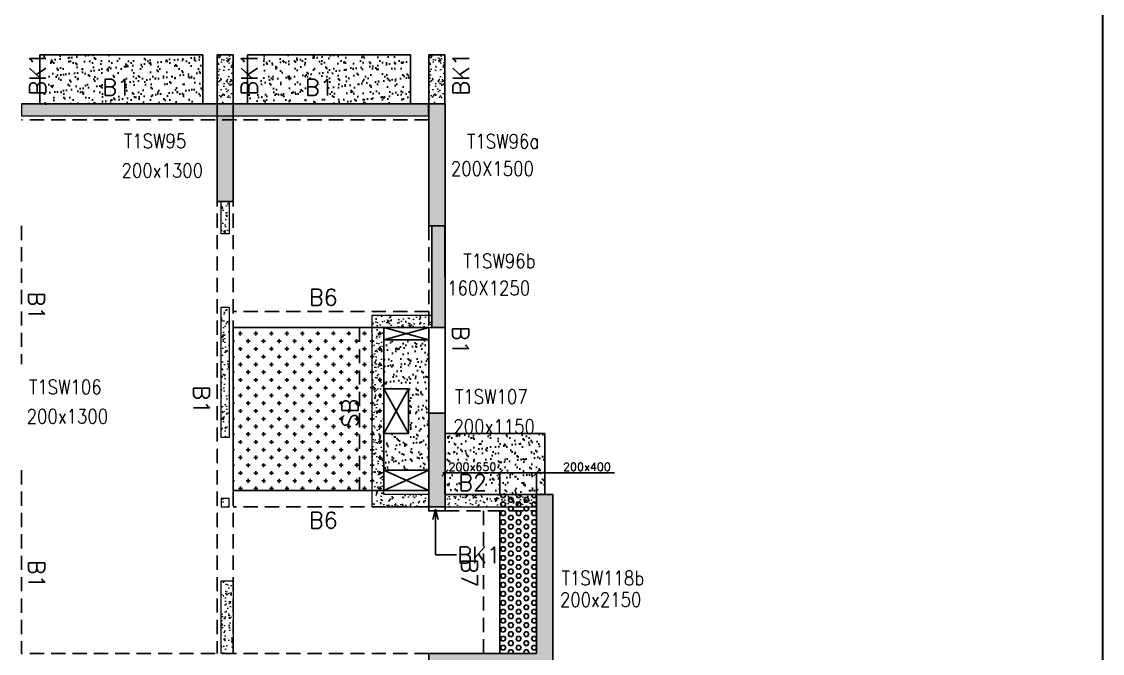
# Model space of a CAD drawing. Header units: millimetres. Extents: x 1078357 to 2594950, y -4969473 to -4636555.
# Drawn here: x 1439751 to 1453025, y -4663560 to -4655802 of the extents above; entities that cross this region are included whole.
import ezdxf

# ---------------------------------------------------------------- set-up
doc = ezdxf.new("R2010")
doc.units = ezdxf.units.MM
doc.header["$PDMODE"] = 35
for name, pattern in [('CONTINOUS', [0]), ('HIDDEN', [0.375, 0.25, -0.125]), ('New Retail block$0$CONTINOUS', [0])]:
    doc.linetypes.add(name, pattern=pattern)
doc.layers.get('0').update_dxf_attribs({"lineweight": 0})
doc.layers.get('Defpoints').update_dxf_attribs({"lineweight": 0})
for name, color, linetype, lineweight in [('A-_ANOTDIMA_D-', 6, 'Continuous', 13), ('Boundary', 40, 'Continuous', 30), ('COL. NO.', 30, 'Continuous', 25), ('COL. SIZE', 7, 'Continuous', 25), ('DIM', 9, 'Continuous', 25), ('HATCH', 8, 'Continuous', 30), ('S-NON STR RCC WALL', 8, 'Continuous', 0)]:
    doc.layers.add(name, color=color, linetype=linetype, lineweight=lineweight)
for name, color, linetype in [('B-200x325', 201, 'HIDDEN'), ('B-200x375', 41, 'HIDDEN'), ('B-200x650', 241, 'HIDDEN'), ('B-300xSLAB THK.', 151, 'Continuous'), ('BK1-200x650', 241, 'HIDDEN'), ('DC BEAM NO.', 7, 'Continuous'), ('DROP SLAB', 8, 'Continuous'), ('S-COLUMN_SHEAR WALL', 1, 'Continuous'), ('S-PROJECTION', 54, 'New Retail block$0$CONTINOUS'), ('SLAB FOLD', 8, 'Continuous')]:
    doc.layers.add(name, color=color, linetype=linetype)
doc.styles.add('Roman', font='romans')
doc.styles.add('ROMANS', font='romans.shx', dxfattribs={"width": 0.85})
doc.dimstyles.new('HARESH', dxfattribs={"dimtxt": 150, "dimasz": 75, "dimexe": 0, "dimexo": 0, "dimgap": 25, "dimtad": 1, "dimdec": 0, "dimdsep": 46, "dimtxsty": 'Roman', "dimblk": 'OBLIQUE', "dimcen": 225, "dimdle": 25, "dimclrd": 2, "dimclre": 2, "dimclrt": 7, "dimadec": 8, "dimazin": 1, "dimtfac": 1, "dimtdec": 0, "dimtmove": 0, "dimatfit": 0, "dimfxl": 1, "dimlwd": -1, "dimlwe": -1, "dimarcsym": 0})
pattern_1 = [(50, (-4983719.23, 23434810.46), (182.184669, -15.9390855), [19.05, -209.55]), (355, (-4983719.23, 23434810.46), (-35.2434214, 191.0568452), [15.24, -167.6405842]), (100.4514447, (-4983704.05, 23434809.13), (146.9412471, 175.1177519), [16.1900088, -178.0902446]), (46.1842, (-4983719.23, 23434861.26), (271.0790409, -42.042328), [28.575, -314.325]), (96.6355576, (-4983696.64, 23434857.75), (237.404134, 247.4261246), [24.2850231, -267.1356082]), (351.1841512, (-4983719.23, 23434861.26), (237.404134, 247.4261246), [22.859967, -251.459732]), (21, (-4983693.83, 23434848.56), (151.6143913, -102.2651982), [19.05, -209.55]), (326, (-4983693.83, 23434848.56), (61.8020283, 184.1879661), [15.24, -167.64]), (71.451445, (-4983681.2, 23434840.03), (213.4164193, 81.9227689), [16.1900088, -178.0899376]), (37.5, (-4983719.23, 23434810.456), (3.08860325, 84.55503887), [0, -165.608, 0, -170.18, 0, -168.275]), (7.5, (-4983719.23, 23434810.46), (66.8196625, 100.18057482), [0, -97.028, 0, -161.798, 0, -64.135]), (327.5, (-4983775.87, 23434810.456), (135.59059517, -5.728744), [0, -63.5, 0, -198.12, 0, -262.89]), (317.5, (-4983801.27, 23434810.46), (148.1291814, 25.42649103), [0, -82.55, 0, -131.572, 0, -186.69])]
pattern_2 = [(37.4701541, (-1550182.07, 9330760.54), (-4.7236114, 146.8264517), [0, -115.824, 0, -129.54, 0, -123.825]), (7.4701541, (-1550182.07, 9330760.54), (134.9689868, 214.9772528), [0, -62.484, 0, -104.394, 0, -40.005]), (327.4701541, (-1550275.8, 9330760.59), (237.2979035, 0.3075449), [0, -38.1, 0, -137.16, 0, -179.07]), (317.4701541, (-1550275.8, 9330760.6), (229.1017424, 66.759465), [0, -19.05, 0, -89.916, 0, -102.87])]

# ---------------------------------------------------------------- blocks, each defined once
blk = doc.blocks.new('_Oblique')
at = {"color": 0, "linetype": 'ByBlock', "lineweight": -2}
blk.add_line((-0.5, -0.5), (0.5, 0.5), dxfattribs=at)
blk = doc.blocks.new('*D1290')
at = {"layer": 'Defpoints', "color": 0, "ltscale": 700, "transparency": 16777216}
for p in [(1446076, -4661344), (1445626, -4661610, 0), (1446076, -4661610, 0)]:
    blk.add_point(p, dxfattribs=at)
at = {"layer": 'DIM', "color": 2, "ltscale": 700, "transparency": 16777216}
for p, q in [((1445626, -4661344), (1445551, -4661344)), ((1445626, -4661610), (1445626, -4661344)), ((1445626, -4661344), (1446076, -4661344)), ((1445626, -4661344), (1446076, -4661344)), ((1446076, -4661610), (1446076, -4661344)), ((1446076, -4661344), (1446151, -4661344)), ((1447032, -4661344), (1446076, -4661344))]:
    blk.add_line(p, q, dxfattribs=at)
at = {"layer": 'DIM', "color": 2, "ltscale": 700, "transparency": 16777216, "xscale": 75, "yscale": 75, "zscale": 75}
blk.add_blockref('_Oblique', (1445626, -4661344), dxfattribs=at)
at = {"layer": 'DIM', "color": 2, "ltscale": 700, "transparency": 16777216, "xscale": 75, "yscale": 75, "zscale": 75, "rotation": 180}
blk.add_blockref('_Oblique', (1446076, -4661344), dxfattribs=at)
at = {"layer": 'DIM', "color": 7, "ltscale": 700, "transparency": 16777216, "insert": (1446695, -4661269), "char_height": 150, "attachment_point": 5, "style": 'Roman'}
blk.add_mtext('{\\H0.666667x;200x400}', dxfattribs=at)
blk = doc.blocks.new('*D1291')
at = {"layer": 'Defpoints', "color": 0, "ltscale": 700, "transparency": 16777216}
for p in [(1444951, -4661344), (1444951, -4661610, 0), (1445626, -4661610)]:
    blk.add_point(p, dxfattribs=at)
at = {"layer": 'DIM', "color": 2, "ltscale": 700, "transparency": 16777216}
for p, q in [((1445651, -4661344), (1444926, -4661344)), ((1444951, -4661610), (1444951, -4661344)), ((1445626, -4661610), (1445626, -4661344))]:
    blk.add_line(p, q, dxfattribs=at)
at = {"layer": 'DIM', "color": 2, "ltscale": 700, "transparency": 16777216, "xscale": 75, "yscale": 75, "zscale": 75, "rotation": 180}
blk.add_blockref('_Oblique', (1444951, -4661344), dxfattribs=at)
at = {"layer": 'DIM', "color": 2, "ltscale": 700, "transparency": 16777216, "xscale": 75, "yscale": 75, "zscale": 75}
blk.add_blockref('_Oblique', (1445626, -4661344), dxfattribs=at)
at = {"layer": 'DIM', "color": 7, "ltscale": 700, "transparency": 16777216, "insert": (1445288, -4661269), "char_height": 150, "attachment_point": 5, "style": 'Roman'}
blk.add_mtext('{\\H0.666667x;200x650}', dxfattribs=at)
blk = doc.blocks.new('G$CD63B60BD')
at = {"layer": 'COL. NO.', "linetype": 'Continuous', "style": 'ROMANS', "width": 0.85}
for s, p in [('T1SW95', (85332, 15354, -320)), ('T1SW96a', (89546, 15350, -320)), ('T1SW96b', (89500, 13881, -320)), ('T1SW106', (84166, 12333, -320)), ('T1SW107', (89398, 12216, -320)), ('T1SW118b', (90707, 9987, -320))]:
    blk.add_text(s, height=175, dxfattribs=at).set_placement(p)
at = {"layer": 'COL. SIZE', "linetype": 'Continuous', "style": 'ROMANS', "width": 0.85}
for s, p in [('200x1300', (85302, 14992, -320)), ('200X1500', (89347, 15016, -320)), ('160X1250', (89301, 13548, -320)), ('200x1300', (84137, 11973, -320)), ('200x1150', (89378, 11848, -320)), ('200x2150', (90686, 9723, -320))]:
    blk.add_text(s, height=175, dxfattribs=at).set_placement(p)

msp = doc.modelspace()

# ---------------------------------------------------------------- hatches: boundary and pattern name
at = {"layer": 'DROP SLAB'}
h = msp.add_hatch(dxfattribs=at)
h.set_pattern_fill('CROSS', color=8, scale=15, angle=0.03079)
h.set_pattern_definition([(180.03079016, (-1908740.52, 9380896.72), (-95.1987999, -95.3011726), [47.625, -142.875]), (270.03079016, (-1908764.35, 9380920.52), (95.3011726, -95.1987999), [47.625, -142.875])])
h.paths.add_polyline_path([(1444202, -4659559.9), (1442351.2, -4659559.9), (1442351.2, -4661559.7), (1444202, -4661559.7)])
at = {"layer": 'HATCH'}
h = msp.add_hatch(dxfattribs=at)
h.set_pattern_fill('AR-SAND', color=8, scale=3, angle=179.97015)
h.set_pattern_definition(pattern_2)
h.paths.add_polyline_path([(1441976.5, -4656209.7), (1439976.5, -4656209.7), (1439976.5, -4656809.7), (1441976.5, -4656809.7)])
h = msp.add_hatch(dxfattribs=at)
h.set_pattern_fill('AR-SAND', color=8, scale=3, angle=179.97015)
h.set_pattern_definition(pattern_2)
h.paths.add_polyline_path([(1444526.5, -4656209.7), (1442526.5, -4656209.7), (1442526.5, -4656809.7), (1444526.5, -4656809.7)])
h = msp.add_hatch(dxfattribs=at)
h.set_pattern_fill('AR-SAND', color=8, scale=3, angle=0.02985)
h.set_pattern_definition([(37.47015413, (-3587296.46, 18698835.71), (-4.72361136, 146.8264517), [0, -115.824, 0, -129.54, 0, -123.825]), (7.4701541, (-3587296.46, 18698835.71), (134.9689868, 214.9772528), [0, -62.484, 0, -104.394, 0, -40.005]), (327.4701541, (-3587390.18, 18698835.76), (237.2979035, 0.3075449), [0, -38.1, 0, -137.16, 0, -179.07]), (317.4701541, (-3587390.18, 18698835.76), (229.1017424, 66.759465), [0, -19.05, 0, -89.916, 0, -102.87])])
edge = h.paths.add_edge_path()
edge.add_line((1444736.6, -4659709.7), (1444202, -4659709.7))
edge.add_line((1444202, -4659709.7), (1444202, -4660309.7))
edge.add_line((1444202, -4660309.7), (1444501.2, -4660309.7))
edge.add_line((1444501.2, -4660309.7), (1444501.2, -4660859.7))
edge.add_line((1444501.2, -4660859.7), (1444201.2, -4660859.7))
edge.add_line((1444201.2, -4660859.7), (1444201.2, -4661309.7))
edge.add_line((1444201.2, -4661309.7), (1444751.2, -4661309.7))
edge.add_line((1444751.2, -4661309.7), (1444751.2, -4659709.7))
h = msp.add_hatch(dxfattribs=at)
h.set_pattern_fill('AR-SAND', color=8, scale=3, angle=179.97015)
h.set_pattern_definition([(37.4701541, (-2647406.74, 14014779.73), (-4.72361136, 146.8264517), [0, -115.824, 0, -129.54, 0, -123.825]), (7.4701541, (-2647406.74, 14014779.73), (134.9689868, 214.9772528), [0, -62.484, 0, -104.394, 0, -40.005]), (327.4701541, (-2647500.47, 14014779.78), (237.2979035, 0.3075449), [0, -38.1, 0, -137.16, 0, -179.07]), (317.4701541, (-2647500.47, 14014779.78), (229.1017424, 66.759465), [0, -19.05, 0, -89.916, 0, -102.87])])
h.paths.add_polyline_path([(1446176.2, -4660859.6), (1444951.5, -4660859.6), (1444951.5, -4661609.7), (1446176.2, -4661609.7)])
at = {"layer": 'S-COLUMN_SHEAR WALL', "lineweight": 25}
h = msp.add_hatch(color=1, dxfattribs=at)
h.dxf.hatch_style = 1
h.paths.add_polyline_path([(1442151.3, -4658009.8), (1442351.3, -4658009.8), (1442351.3, -4656809.8), (1442151.3, -4656809.8)])
at = {"layer": 'S-COLUMN_SHEAR WALL', "lineweight": 25, "extrusion": (-1.00316e-06, 2.11765e-11, 1)}
h = msp.add_hatch(color=1, dxfattribs=at)
h.dxf.hatch_style = 1
h.paths.add_polyline_path([(1444751.3, -4656809.8), (1444951.3, -4656809.8), (1444951.3, -4658309.7), (1444751.3, -4658309.7)])
at = {"layer": 'S-COLUMN_SHEAR WALL', "lineweight": 25, "extrusion": (-1.00316e-06, -2.11765e-11, 1)}
h = msp.add_hatch(color=1, dxfattribs=at)
h.dxf.hatch_style = 1
h.paths.add_polyline_path([(1444791.3, -4659559.9), (1444951.3, -4659559.9), (1444951.2, -4658309.7), (1444791.2, -4658309.7)])
at = {"layer": 'S-COLUMN_SHEAR WALL', "lineweight": 25, "extrusion": (-1.00316e-06, 2.11765e-11, 1)}
h = msp.add_hatch(color=1, dxfattribs=at)
h.dxf.hatch_style = 1
h.paths.add_polyline_path([(1444751.3, -4661759.8), (1444951.3, -4661759.8), (1444951.3, -4660609.7), (1444751.3, -4660609.7)])
h = msp.add_hatch(color=1, dxfattribs=at)
h.dxf.hatch_style = 1
h.paths.add_polyline_path([(1446076.3, -4663559.8), (1444751.3, -4663559.8), (1444751.3, -4663759.8), (1446276.3, -4663759.8), (1446276.3, -4661609.8), (1446076.3, -4661609.8)])
at = {"layer": 'S-NON STR RCC WALL'}
h = msp.add_hatch(dxfattribs=at)
h.set_pattern_fill('AR-CONC', color=256, angle=180)
h.set_pattern_definition([(50, (-7091693.55, 32898878.51), (182.184669, -15.93908554), [19.05, -209.55]), (355, (-7091693.55, 32898878.51), (-35.2434214, 191.0568452), [15.24, -167.6405842]), (100.4514447, (-7091678.36, 32898877.18), (146.9412471, 175.1177519), [16.1900088, -178.0902446]), (46.1842, (-7091693.55, 32898929.31), (271.0790409, -42.0423279), [28.575, -314.325]), (96.6355576, (-7091670.96, 32898925.8), (237.404134, 247.4261246), [24.2850231, -267.1356082]), (351.1841512, (-7091693.55, 32898929.3), (237.404134, 247.4261246), [22.859967, -251.459732]), (21, (-7091668.15, 32898916.61), (151.61439127, -102.2651982), [19.05, -209.55]), (326, (-7091668.15, 32898916.61), (61.80202835, 184.1879661), [15.24, -167.64]), (71.451445, (-7091655.51, 32898908.09), (213.4164193, 81.9227689), [16.1900088, -178.0899376]), (37.5, (-7091693.545, 32898878.51), (3.08860325, 84.55503887), [0, -165.608, 0, -170.18, 0, -168.275]), (7.5, (-7091693.545, 32898878.51), (66.8196625, 100.18057482), [0, -97.028, 0, -161.798, 0, -64.135]), (327.5, (-7091750.19, 32898878.51), (135.59059517, -5.72874399), [0, -63.5, 0, -198.12, 0, -262.89]), (317.5, (-7091775.59, 32898878.51), (148.1291814, 25.42649103), [0, -82.55, 0, -131.572, 0, -186.69])])
h.paths.add_polyline_path([(1442351.2, -4656809.7), (1442351.2, -4656209.7), (1442151.2, -4656209.7), (1442151.2, -4656809.7), (1442351.2, -4656809.7)], is_closed=False)
h = msp.add_hatch(dxfattribs=at)
h.set_pattern_fill('AR-CONC', color=256, angle=180)
h.set_pattern_definition([(50, (-7089093.55, 32898878.51), (182.184669, -15.93908554), [19.05, -209.55]), (355, (-7089093.55, 32898878.51), (-35.2434214, 191.0568452), [15.24, -167.6405842]), (100.4514447, (-7089078.36, 32898877.18), (146.9412471, 175.1177519), [16.1900088, -178.0902446]), (46.1842, (-7089093.55, 32898929.31), (271.0790409, -42.0423279), [28.575, -314.325]), (96.6355576, (-7089070.96, 32898925.8), (237.404134, 247.4261246), [24.2850231, -267.1356082]), (351.1841512, (-7089093.55, 32898929.3), (237.404134, 247.4261246), [22.859967, -251.459732]), (21, (-7089068.15, 32898916.61), (151.61439127, -102.2651982), [19.05, -209.55]), (326, (-7089068.15, 32898916.61), (61.80202835, 184.1879661), [15.24, -167.64]), (71.451445, (-7089055.51, 32898908.09), (213.4164193, 81.9227689), [16.1900088, -178.0899376]), (37.5, (-7089093.545, 32898878.51), (3.08860325, 84.55503887), [0, -165.608, 0, -170.18, 0, -168.275]), (7.5, (-7089093.545, 32898878.51), (66.8196625, 100.18057482), [0, -97.028, 0, -161.798, 0, -64.135]), (327.5, (-7089150.19, 32898878.51), (135.59059517, -5.72874399), [0, -63.5, 0, -198.12, 0, -262.89]), (317.5, (-7089175.59, 32898878.51), (148.1291814, 25.42649103), [0, -82.55, 0, -131.572, 0, -186.69])])
h.paths.add_polyline_path([(1444951.2, -4656809.7), (1444951.2, -4656209.7), (1444751.2, -4656209.7), (1444751.2, -4656809.7), (1444951.2, -4656809.7)], is_closed=False)
h = msp.add_hatch(dxfattribs=at)
h.set_pattern_fill('AR-CONC', color=256)
h.set_pattern_definition([(50, (-3886494.52, 18750791.27), (182.184669, -15.9390855), [19.05, -209.55]), (355, (-3886494.52, 18750791.27), (-35.2434214, 191.0568452), [15.24, -167.6405842]), (100.4514447, (-3886479.33, 18750789.94), (146.9412471, 175.1177519), [16.1900088, -178.0902446]), (46.1842, (-3886494.52, 18750842.07), (271.0790409, -42.042328), [28.575, -314.325]), (96.6355576, (-3886471.93, 18750838.57), (237.404134, 247.4261246), [24.285023, -267.135608]), (351.1841512, (-3886494.52, 18750842.07), (237.404134, 247.4261246), [22.859967, -251.459732]), (21, (-3886469.12, 18750829.37), (151.6143913, -102.2651982), [19.05, -209.55]), (326, (-3886469.12, 18750829.37), (61.8020283, 184.1879661), [15.24, -167.64]), (71.451445, (-3886456.48, 18750820.85), (213.4164193, 81.9227689), [16.1900088, -178.0899376]), (37.5, (-3886494.515, 18750791.27), (3.08860325, 84.55503887), [0, -165.608, 0, -170.18, 0, -168.275]), (7.5, (-3886494.515, 18750791.27), (66.8196625, 100.18057482), [0, -97.028, 0, -161.798, 0, -64.135]), (327.5, (-3886551.16, 18750791.27), (135.59059517, -5.728744), [0, -63.5, 0, -198.12, 0, -262.89]), (317.5, (-3886576.56, 18750791.27), (148.1291814, 25.42649103), [0, -82.55, 0, -131.572, 0, -186.69])])
h.paths.add_polyline_path([(1434876.5, -4656809.7), (1434551.5, -4656809.7), (1434551.5, -4656959.7), (1434876.5, -4656959.7)])
h.paths.add_polyline_path([(1436676.5, -4656809.7), (1434876.5, -4656809.7), (1434876.5, -4656959.7), (1436676.5, -4656959.7)])
h.paths.add_polyline_path([(1442626.5, -4656809.8), (1441876.5, -4656809.8), (1441876.5, -4656959.7), (1442626.5, -4656959.7)])
h.paths.add_polyline_path([(1441876.5, -4656809.7), (1440076.5, -4656809.7), (1440076.5, -4656959.7), (1441876.5, -4656959.7)])
h.paths.add_polyline_path([(1437426.5, -4656809.7), (1436676.5, -4656809.7), (1436676.5, -4656959.7), (1437426.5, -4656959.7)])
h.paths.add_polyline_path([(1439226.5, -4656809.7), (1437426.5, -4656809.7), (1437426.5, -4656959.7), (1439226.5, -4656959.7)])
h.paths.add_polyline_path([(1444748.6, -4656809.7), (1444426.5, -4656809.7), (1444426.5, -4656959.7), (1444748.6, -4656959.7)])
h.paths.add_polyline_path([(1440076.5, -4656809.7), (1439751.5, -4656809.7), (1439751.5, -4656959.7), (1440076.5, -4656959.7)])
h.paths.add_polyline_path([(1439551.5, -4656809.7), (1439226.5, -4656809.7), (1439226.5, -4656959.7), (1439551.5, -4656959.7)])
h.paths.add_polyline_path([(1444426.5, -4656809.7), (1442626.5, -4656809.7), (1442626.5, -4656959.7), (1444426.5, -4656959.7)])
h = msp.add_hatch(dxfattribs=at)
h.set_pattern_fill('AR-CONC', color=256, angle=180)
h.set_pattern_definition([(50, (1442264.5, -4569469.7), (182.18467, -15.93909), [19.05, -209.55]), (355, (1442264.5, -4569469.7), (-35.24342, 191.05685), [15.24, -167.6406]), (100.45144, (1442279.69, -4569471.03), (146.94125, 175.11775), [16.19, -178.09024]), (46.1842, (1442264.5, -4569418.9), (271.07904, -42.0423), [28.575, -314.325]), (96.63556, (1442287.1, -4569422.4), (237.4041, 247.4261), [24.285, -267.1356]), (351.18415, (1442264.5, -4569418.9), (237.4041, 247.4261), [22.86, -251.4597]), (21, (1442289.9, -4569431.6), (151.6144, -102.2652), [19.05, -209.55]), (326, (1442289.9, -4569431.6), (61.80203, 184.18797), [15.24, -167.64]), (71.45144, (1442302.54, -4569440.13), (213.41642, 81.92277), [16.19, -178.08994]), (37.5, (1442264.506, -4569469.704), (3.088603, 84.55504), [0, -165.608, 0, -170.18, 0, -168.275]), (7.5, (1442264.51, -4569469.7), (66.81966, 100.180575), [0, -97.028, 0, -161.798, 0, -64.135]), (327.5, (1442207.864, -4569469.704), (135.590595, -5.728744), [0, -63.5, 0, -198.12, 0, -262.89]), (317.5, (1442182.46, -4569469.7), (148.12918, 25.42649), [0, -82.55, 0, -131.572, 0, -186.69])])
h.paths.add_polyline_path([(1442201.5, -4658009.7), (1442301.5, -4658009.7), (1442301.5, -4658409.7), (1442201.5, -4658409.7)])
h = msp.add_hatch(dxfattribs=at)
h.set_pattern_fill('AR-CONC', color=256, angle=180)
h.set_pattern_definition([(50, (2539489.22, -9253488.89), (182.184669, -15.9390855), [19.05, -209.55]), (355, (2539489.22, -9253488.9), (-35.2434214, 191.056845), [15.24, -167.640584]), (100.4514447, (2539504.4, -9253490.22), (146.941247, 175.117752), [16.190009, -178.0902446]), (46.1842, (2539489.22, -9253438.1), (271.079041, -42.042328), [28.575, -314.325]), (96.6355576, (2539511.8, -9253441.6), (237.404134, 247.426125), [24.285023, -267.135608]), (351.184151, (2539489.22, -9253438.1), (237.404134, 247.426125), [22.859967, -251.459732]), (21, (2539514.62, -9253450.79), (151.6143913, -102.265198), [19.05, -209.55]), (326, (2539514.62, -9253450.8), (61.802028, 184.187966), [15.24, -167.64]), (71.451445, (2539527.26, -9253459.31), (213.416419, 81.922769), [16.190009, -178.0899376]), (37.5, (2539489.22, -9253488.89), (3.08860325, 84.5550389), [0, -165.608, 0, -170.18, 0, -168.275]), (7.5, (2539489.22, -9253488.89), (66.8196625, 100.1805748), [0, -97.028, 0, -161.798, 0, -64.135]), (327.5, (2539432.58, -9253488.89), (135.5905952, -5.728744), [0, -63.5, 0, -198.12, 0, -262.89]), (317.5, (2539407.18, -9253488.89), (148.1291814, 25.426491), [0, -82.55, 0, -131.572, 0, -186.69])])
h.paths.add_polyline_path([(1442201.5, -4659309.7), (1442301.5, -4659309.7), (1442301.5, -4660909.7), (1442201.5, -4660909.7)])
h = msp.add_hatch(dxfattribs=at)
h.set_pattern_fill('AR-CONC', color=256)
h.set_pattern_definition(pattern_1)
h.paths.add_polyline_path([(1444051.5, -4659409.7), (1444051.5, -4661759.7), (1444751.5, -4661759.7), (1444751.5, -4661609.7), (1444201.5, -4661609.7), (1444201.5, -4659559.7), (1444791.5, -4659559.7), (1444791.5, -4659409.7)])
h = msp.add_hatch(dxfattribs=at)
h.set_pattern_fill('AR-CONC', color=256, angle=180)
h.set_pattern_definition([(50, (2539476, -9254853.56), (182.184669, -15.9390855), [19.05, -209.55]), (355, (2539476, -9254853.56), (-35.2434214, 191.056845), [15.24, -167.640584]), (100.4514447, (2539491.19, -9254854.88), (146.941247, 175.117752), [16.190009, -178.0902446]), (46.1842, (2539476, -9254802.76), (271.079041, -42.042328), [28.575, -314.325]), (96.6355576, (2539498.6, -9254806.26), (237.404134, 247.426125), [24.285023, -267.135608]), (351.184151, (2539476, -9254802.76), (237.404134, 247.426125), [22.859967, -251.459732]), (21, (2539501.4, -9254815.46), (151.6143913, -102.265198), [19.05, -209.55]), (326, (2539501.4, -9254815.46), (61.802028, 184.187966), [15.24, -167.64]), (71.451445, (2539514.04, -9254823.98), (213.416419, 81.922769), [16.190009, -178.0899376]), (37.5, (2539476.01, -9254853.555), (3.08860325, 84.5550389), [0, -165.608, 0, -170.18, 0, -168.275]), (7.5, (2539476.01, -9254853.555), (66.8196625, 100.1805748), [0, -97.028, 0, -161.798, 0, -64.135]), (327.5, (2539419.365, -9254853.555), (135.5905952, -5.728744), [0, -63.5, 0, -198.12, 0, -262.89]), (317.5, (2539393.97, -9254853.56), (148.1291814, 25.426491), [0, -82.55, 0, -131.572, 0, -186.69])])
h.paths.add_polyline_path([(1442201.5, -4661759.7), (1442301.5, -4661759.7), (1442301.5, -4661659.7), (1442201.5, -4661659.7)])
h = msp.add_hatch(dxfattribs=at)
h.set_pattern_fill('AR-CONC', color=256)
h.set_pattern_definition(pattern_1)
h.paths.add_polyline_path([(1446076.5, -4661609.7), (1444951.5, -4661609.7), (1444951.5, -4661759.7), (1446076.5, -4661759.7)])
h = msp.add_hatch(dxfattribs=at)
h.set_pattern_fill('AR-CONC', color=256, angle=180)
h.set_pattern_definition([(50, (-6009333.69, 28118829.64), (182.184669, -15.93908554), [19.05, -209.55]), (355, (-6009333.7, 28118829.64), (-35.2434214, 191.0568452), [15.24, -167.6405842]), (100.4514447, (-6009318.51, 28118828.3), (146.9412471, 175.1177519), [16.1900088, -178.0902446]), (46.1842, (-6009333.7, 28118880.44), (271.0790409, -42.042328), [28.575, -314.325]), (96.6355576, (-6009311.1, 28118876.93), (237.404134, 247.4261246), [24.2850231, -267.1356082]), (351.1841512, (-6009333.7, 28118880.44), (237.404134, 247.4261246), [22.859967, -251.459732]), (21, (-6009308.29, 28118867.74), (151.6143913, -102.2651982), [19.05, -209.55]), (326, (-6009308.3, 28118867.74), (61.8020283, 184.1879661), [15.24, -167.64]), (71.451445, (-6009295.66, 28118859.21), (213.4164193, 81.9227689), [16.1900088, -178.0899376]), (37.5, (-6009333.69, 28118829.636), (3.08860325, 84.55503887), [0, -165.608, 0, -170.18, 0, -168.275]), (7.5, (-6009333.69, 28118829.64), (66.8196625, 100.18057482), [0, -97.028, 0, -161.798, 0, -64.135]), (327.5, (-6009390.334, 28118829.636), (135.59059517, -5.72874399), [0, -63.5, 0, -198.12, 0, -262.89]), (317.5, (-6009415.73, 28118829.64), (148.1291814, 25.42649103), [0, -82.55, 0, -131.572, 0, -186.69])])
h.paths.add_polyline_path([(1442201.5, -4662669.7), (1442351.5, -4662669.7), (1442351.5, -4663559.6), (1442201.5, -4663559.6)])
at = {"layer": 'SLAB FOLD', "ltscale": 1000}
h = msp.add_hatch(dxfattribs=at)
h.set_pattern_fill('HEX', color=8, scale=10, angle=180)
h.set_pattern_definition([(180, (261151.654, 209214.5), (-7e-15, -54.99261315), [31.75, -63.5]), (300, (261151.654, 209214.5), (47.625, 27.4963066), [31.75, -63.5]), (240, (261119.904, 209214.5), (47.625, -27.4963066), [31.75, -63.5])])
h.paths.add_polyline_path([(1446076.2, -4663549.1), (1445626.2, -4663549.1), (1445626.1, -4661609.7), (1446076.1, -4661609.7)])

# ---------------------------------------------------------------- linework, layer by layer
at = {"layer": 'B-200x325', "ltscale": 700}
for p, q in [((1444751.2, -4659359.9, 0), (1442351.2, -4659359.9, 0)), ((1444751.1, -4661759.7, 0), (1442351.2, -4661759.7, 0))]:
    msp.add_line(p, q, dxfattribs=at)
at = {"layer": 'B-200x325', "linetype": 'Continuous', "ltscale": 700}
for p, q in [((1444751.2, -4659559.9, 0), (1442351.2, -4659559.9, 0)), ((1444202, -4659559.9, 0), (1444202, -4661559.7, 0)), ((1444751.1, -4661559.7, 0), (1442351.2, -4661559.7, 0))]:
    msp.add_line(p, q, dxfattribs=at)
at = {"layer": 'B-200x375', "ltscale": 700}
msp.add_line((1445426.1, -4661809.7, 0), (1445426.1, -4663559.7, 0), dxfattribs=at)
at = {"layer": 'B-200x375', "linetype": 'Continuous', "ltscale": 700}
msp.add_line((1445626.1, -4661809.7, 0), (1445626.1, -4663549, 0), dxfattribs=at)
at = {"layer": 'B-200x650', "linetype": 'CONTINOUS', "ltscale": 700}
for p, q in [((1442351.2, -4656209.7, 0), (1442151.2, -4656209.7, 0)), ((1442151.2, -4656209.7, 0), (1442151.2, -4656809.7, 0)), ((1442351.2, -4656809.7, 0), (1442351.2, -4656209.7, 0)), ((1444951.2, -4656209.7, 0), (1444751.2, -4656209.7, 0)), ((1444751.2, -4656209.7, 0), (1444751.2, -4656809.7, 0)), ((1444951.2, -4656809.7, 0), (1444951.2, -4656209.7, 0)), ((1444751.5, -4656809.7, 0), (1439751.5, -4656809.9, 0)), ((1444951.5, -4658309.7, 0), (1444951.5, -4660809.7, 0)), ((1444951.4, -4661609.7, 0), (1446276.5, -4661609.7, 0))]:
    msp.add_line(p, q, dxfattribs=at)
at = {"layer": 'B-200x650', "linetype": 'HIDDEN', "ltscale": 700}
for p, q in [((1444751.5, -4657009.7, 0), (1439751.5, -4657009.8, 0)), ((1442151.5, -4657109.7, 0), (1442151.5, -4663559.6, 0)), ((1442351.5, -4657109.7, 0), (1442351.5, -4663559.6, 0)), ((1439751.5, -4658309.7, 0), (1439751.5, -4660009.7, 0)), ((1444751.5, -4658309.7, 0), (1444751.5, -4660809.7, 0)), ((1444752.2, -4658609.7, 0), (1444751.5, -4658609.7, 0)), ((1439751.5, -4661309.8, 0), (1439751.5, -4663559.7, 0)), ((1444951.4, -4661809.7, 0), (1446076.4, -4661809.7, 0)), ((1444751.5, -4663559.6, 0), (1439751.5, -4663559.6, 0))]:
    msp.add_line(p, q, dxfattribs=at)
at = {"layer": 'B-300xSLAB THK.', "linetype": 'HIDDEN', "ltscale": 700}
for p, q in [((1443902, -4659559.9, 0), (1443902, -4661559.7, 0)), ((1444202, -4659559.9, 0), (1444202, -4661559.7, 0))]:
    msp.add_line(p, q, dxfattribs=at)
at = {"layer": 'BK1-200x650', "linetype": 'Continuous', "ltscale": 700, "elevation": 0}
msp.add_lwpolyline([(1444951.5, -4661759.8), (1444751.5, -4661759.8), (1444751.5, -4661810), (1444951.5, -4661810)], close=True, dxfattribs=at)
at = {"layer": 'Boundary', "ltscale": 700, "elevation": 0}
msp.add_lwpolyline([(1346322.5, -4636994.1), (1453025, -4636994.1), (1453025, -4686048.4), (1346322.5, -4686048.4)], close=True, dxfattribs=at)
at = {"layer": 'DROP SLAB', "color": 3, "linetype": 'CONTINOUS', "ltscale": 500}
for p, q in [((1444751.2, -4659559.7, 0), (1444201.2, -4659709.7, 0)), ((1444202, -4659559.9, 0), (1444751.2, -4659709.7, 0)), ((1444201.2, -4660309.6, 0), (1444501.2, -4660859.6, 0)), ((1444201.2, -4660859.6, 0), (1444501.2, -4660309.6, 0)), ((1444201.5, -4661309.8, 0), (1444751.4, -4661559.8, 0)), ((1444201.5, -4661559.8, 0), (1444751.5, -4661309.8, 0))]:
    msp.add_line(p, q, dxfattribs=at)
at = {"layer": 'DROP SLAB', "color": 3, "linetype": 'CONTINOUS', "ltscale": 500, "elevation": 0}
for points in [[(1444202, -4659559.9), (1442351.2, -4659559.9), (1442351.2, -4661559.7), (1444202, -4661559.7)], [(1444201.2, -4659559.9), (1444751.2, -4659559.9), (1444751.2, -4659709.7), (1444201.2, -4659709.7)], [(1444201.2, -4660309.6), (1444501.2, -4660309.6), (1444501.2, -4660859.7), (1444201.2, -4660859.7)], [(1444201.5, -4661309.8), (1444751.4, -4661309.8), (1444751.4, -4661559.8), (1444201.5, -4661559.8)]]:
    msp.add_lwpolyline(points, close=True, dxfattribs=at)
at = {"layer": 'S-COLUMN_SHEAR WALL', "color": 1, "lineweight": 25, "elevation": 0}
msp.add_lwpolyline([(1442151.3, -4656809.8), (1442351.3, -4656809.8), (1442351.3, -4658009.8), (1442151.3, -4658009.8)], close=True, dxfattribs=at)
at = {"layer": 'S-COLUMN_SHEAR WALL', "color": 1, "lineweight": 25, "extrusion": (-1.00316e-06, 2.11765e-11, 1), "elevation": -1.4}
for points in [[(1444751.3, -4656809.8), (1444951.3, -4656809.8), (1444951.3, -4658309.7), (1444751.3, -4658309.7)], [(1444751.3, -4661759.8), (1444951.3, -4661759.8), (1444951.3, -4660609.7), (1444751.3, -4660609.7)]]:
    msp.add_lwpolyline(points, close=True, dxfattribs=at)
at = {"layer": 'S-COLUMN_SHEAR WALL', "color": 1, "lineweight": 25, "extrusion": (-1.00316e-06, -2.11765e-11, 1), "elevation": -1.4}
msp.add_lwpolyline([(1444791.3, -4659559.9), (1444951.3, -4659559.9), (1444951.2, -4658309.7), (1444791.2, -4658309.7)], close=True, dxfattribs=at)
at = {"layer": 'S-COLUMN_SHEAR WALL', "color": 1, "lineweight": 25, "extrusion": (-1.00316e-06, 2.11765e-11, 1), "elevation": -1.4}
msp.add_lwpolyline([(1446076.3, -4663559.8), (1444751.3, -4663559.8), (1444751.3, -4663759.8), (1446276.3, -4663759.8), (1446276.3, -4661609.8), (1446076.3, -4661609.8), (1446076.3, -4663559.8)], dxfattribs=at)
at = {"layer": 'S-NON STR RCC WALL', "elevation": 0}
for points in [[(1444748.6, -4656809.7), (1439751.5, -4656809.7), (1439751.5, -4656959.7), (1444748.6, -4656959.7)], [(1442201.5, -4658009.7), (1442301.5, -4658009.7), (1442301.5, -4658409.7), (1442201.5, -4658409.7)], [(1444051.5, -4659409.7), (1444051.5, -4661759.7), (1444751.5, -4661759.7), (1444751.5, -4661609.7), (1444201.5, -4661609.7), (1444201.5, -4659559.7), (1444791.5, -4659559.7), (1444791.5, -4659409.7)], [(1446076.5, -4661609.7), (1444951.5, -4661609.7), (1444951.5, -4661759.7), (1446076.5, -4661759.7)]]:
    msp.add_lwpolyline(points, close=True, dxfattribs=at)
at = {"layer": 'S-NON STR RCC WALL', "ltscale": 700, "elevation": 0}
for points in [[(1442201.5, -4659309.7), (1442301.5, -4659309.7), (1442301.5, -4660909.7), (1442201.5, -4660909.7)], [(1442201.5, -4661759.7), (1442301.5, -4661759.7), (1442301.5, -4661659.7), (1442201.5, -4661659.7)], [(1442201.5, -4662669.7), (1442351.5, -4662669.7), (1442351.5, -4663559.6), (1442201.5, -4663559.6)]]:
    msp.add_lwpolyline(points, close=True, dxfattribs=at)
at = {"layer": 'S-PROJECTION', "elevation": 0}
for points in [[(1441976.5, -4656209.7), (1439976.5, -4656209.7), (1439976.5, -4656809.7), (1441976.5, -4656809.7)], [(1444526.5, -4656209.7), (1442526.5, -4656209.7), (1442526.5, -4656809.7), (1444526.5, -4656809.7)], [(1446176.2, -4660859.6), (1444951.5, -4660859.6), (1444951.5, -4661609.7), (1446176.2, -4661609.7)]]:
    msp.add_lwpolyline(points, close=True, dxfattribs=at)
at = {"layer": 'SLAB FOLD', "color": 8, "ltscale": 1000, "elevation": 0}
msp.add_lwpolyline([(1444736.6, -4659709.7), (1444202, -4659709.7), (1444202, -4660309.7), (1444501.2, -4660309.7), (1444501.2, -4660859.7), (1444201.2, -4660859.7), (1444201.2, -4661309.7), (1444751.2, -4661309.7), (1444751.2, -4659709.7)], dxfattribs=at)

# ---------------------------------------------------------------- block references
at = {"layer": 'A-_ANOTDIMA_D-', "color": 2, "ltscale": 700}
msp.add_blockref('G$CD63B60BD', (1355676.2, -4672709.7, 0), dxfattribs=at)

# ---------------------------------------------------------------- texts
at = {"layer": 'B-200x325', "linetype": 'Continuous', "ltscale": 700, "style": 'ROMANS'}
for p in [(1443281.7, -4659287.8, -2.7), (1443281.7, -4662024.9, -2.7)]:
    msp.add_text('B6', height=200, rotation=0.00094, dxfattribs=at).set_placement(p)
at = {"layer": 'B-200x375', "linetype": 'Continuous', "ltscale": 700, "style": 'ROMANS'}
msp.add_text('B7', height=200, rotation=269.99866, dxfattribs=at).set_placement((1445152, -4662394.6, -2.7))
at = {"layer": 'B-200x650', "linetype": 'HIDDEN', "ltscale": 500, "style": 'ROMANS'}
for s, rotation, p in [('BK1', 90, (1440046.9, -4656709.3, 50)), ('BK1', 90, (1442646.9, -4656709.3, 50)), ('BK1', 90, (1445246.9, -4656709.3, 50)), ('B1', 359.99906, (1440744.3, -4656709.3, -2.7)), ('B1', 359.99906, (1443233.2, -4656709.4, -2.7)), ('B1', 269.99906, (1439833.9, -4659116.5, -2.7)), ('B1', 269.99906, (1445041.9, -4659539.8, -2.7)), ('B1', 269.99906, (1441860.7, -4660269.5, -2.7)), ('B1', 269.99906, (1439834.6, -4662411.6, -2.7))]:
    msp.add_text(s, height=200, rotation=rotation, dxfattribs=at).set_placement(p)
at = {"layer": 'B-300xSLAB THK.', "linetype": 'Continuous', "ltscale": 700, "style": 'ROMANS'}
msp.add_text('SB', height=200, rotation=90.00094, dxfattribs=at).set_placement((1443886, -4660784.2, -2.7))
at = {"layer": 'BK1-200x650', "linetype": 'Continuous', "ltscale": 700, "style": 'ROMANS'}
msp.add_text('BK1', height=200, rotation=359.99906, dxfattribs=at).set_placement((1445104.6, -4662451.8, -2.7))
at = {"layer": 'DC BEAM NO.', "linetype": 'Continuous', "ltscale": 500, "style": 'ROMANS'}
msp.add_text('B2', height=200, dxfattribs=at).set_placement((1445115.5, -4661562.6, -2.7))

# ---------------------------------------------------------------- dimensions: what is measured, and where the dimension line sits
at = {"layer": 'DIM', "ltscale": 700}
dim = msp.add_linear_dim(base=(1444951, -4661343.7, 0), p1=(1445626, -4661609.7, 0), p2=(1444951, -4661609.7, 0), angle=180, text='{\\H0.666667x;200x650}', dimstyle='HARESH', override={"dimtxsty": 'Roman', "dimtmove": 1}, dxfattribs=at)
dim.commit()
dim.dimension.update_dxf_attribs({"geometry": '*D1291', "text_midpoint": (1445288.5, -4661268.7, 0)})
dim = msp.add_linear_dim(base=(1446076, -4661343.7, 0), p1=(1445626, -4661609.7, 0), p2=(1446076, -4661609.7, 0), angle=180, text='{\\H0.666667x;200x400}', dimstyle='HARESH', override={"dimtxsty": 'Roman', "dimtmove": 1}, dxfattribs=at)
dim.commit()
dim.dimension.update_dxf_attribs({"geometry": '*D1290', "text_midpoint": (1446695.3, -4661365.4, 0), "dimtype": 160})

# ---------------------------------------------------------------- leaders
at = {"layer": 'BK1-200x650', "linetype": 'Continuous', "ltscale": 700}
msp.add_leader([(1444835, -4661790.1, 0), (1444835, -4662349.6, 0), (1445093.9, -4662349.6, 0)], dimstyle='HARESH', override={"dimasz": 125, "dimgap": 25, "dimtad": 0, "dimldrblk": 'Open30'}, dxfattribs=at)

doc.saveas('drawing.dxf')
